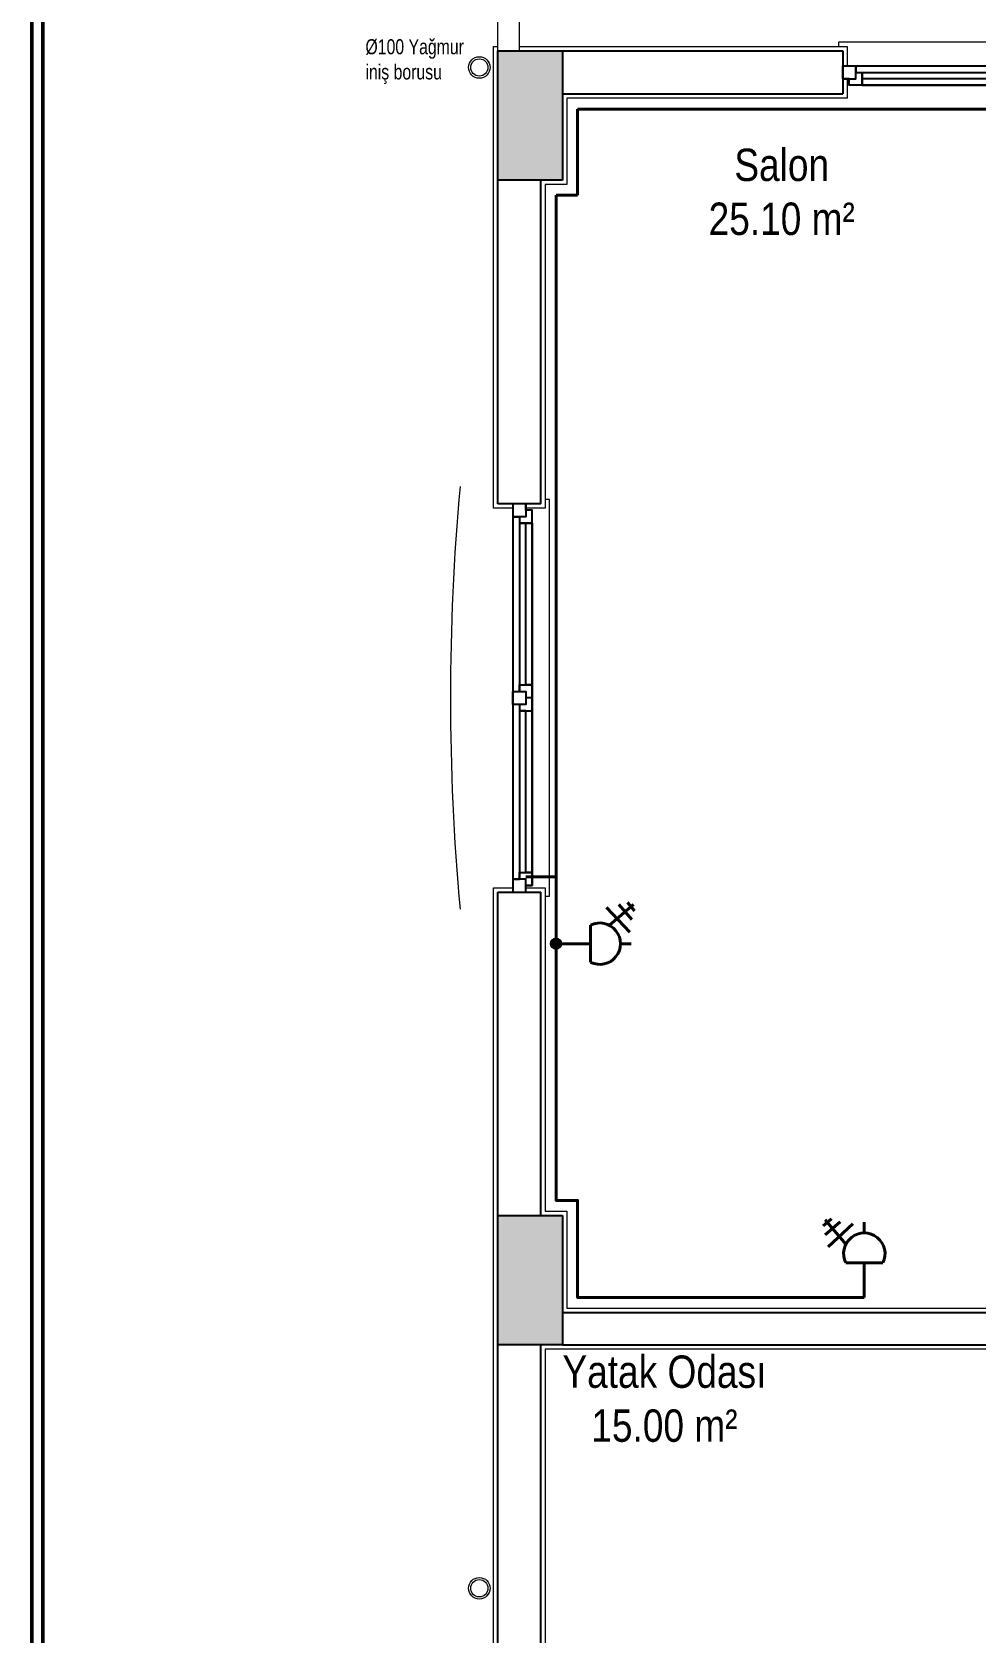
# Model space of a CAD drawing. Header units: metres. Extents: x 134072 to 172200, y 35728 to 38066.
# Drawn here: x 148134 to 148572, y 36926 to 37668 of the extents above; entities that cross this region are included whole.
import ezdxf

# ---------------------------------------------------------------- set-up
doc = ezdxf.new("R2010")
doc.units = ezdxf.units.M
for name, color, linetype, lineweight in [('Cizgi 20', 175, 'Continuous', 20), ('m_kuvvetliakım', 1, 'Continuous', 40), ('SEMBOL', 140, 'Continuous', 20), ('sıva', 145, 'Continuous', 5), ('Tarama 13', 221, 'Continuous', 13), ('Yagmur olugu', 201, 'Continuous', 15)]:
    doc.layers.add(name, color=color, linetype=linetype, lineweight=lineweight)
for name, color, linetype in [('den', 156, 'Continuous'), ('duvaR', 52, 'Continuous'), ('Kolon', 175, 'Continuous'), ('pencere', 28, 'Continuous'), ('yazı', 7, 'Continuous')]:
    doc.layers.add(name, color=color, linetype=linetype)
doc.styles.add('omr', font='ARIALN.TTF', dxfattribs={"height": 20})
doc.styles.add('ROMANT', font='arial.ttf', dxfattribs={"width": 0.75})

# ---------------------------------------------------------------- blocks, each defined once
blk = doc.blocks.new('m-priz')
at = {"layer": 'm_kuvvetliakım'}
for p, q in [((0, 13.86), (0, 18.84)), ((16.71, 7.38), (5.34, 18.11)), ((8.54, 8.68), (18.17, 19.93)), ((18.17, 13), (11.25, 19.06)), ((19.05, 17.1), (15.28, 20.4)), ((8.65, 0), (-8.65, 0))]:
    blk.add_line(p, q, dxfattribs=at)
blk.add_arc((0, 4.23), 9.63, 333.94212, 206.05788, dxfattribs=at)

msp = doc.modelspace()

# ---------------------------------------------------------------- hatches: boundary and pattern name
at = {"layer": 'SEMBOL'}
msp.add_hatch(color=1, dxfattribs=at).paths.add_polyline_path([(148374.95, 37245.11, -1), (148380.06, 37245.11, -1)])
at = {"layer": 'Tarama 13'}
h = msp.add_hatch(dxfattribs=at)
h.set_pattern_fill('ANSI33,_O', color=256, scale=2)
h.set_pattern_definition([(45, (123036.863, 22063.553), (-8.980256, 8.980256), []), (45, (123045.843, 22063.553), (-8.980256, 8.980256), [6.35, -3.175])])
h.paths.add_polyline_path([(148380.5, 37659.06), (148350.5, 37659.06), (148350.5, 37599.06), (148380.5, 37599.06)])
h.paths.add_polyline_path([(148835.5, 37659.06), (148805.5, 37659.06), (148805.5, 37599.06), (148835.5, 37599.06)])
h.paths.add_polyline_path([(149180.5, 37784.06), (149155.5, 37784.06), (149155.5, 37609.06), (149180.5, 37609.06)])
h.paths.add_polyline_path([(149795.5, 37784.06), (149770.5, 37784.06), (149770.5, 37609.06), (149795.5, 37609.06)])
h.paths.add_polyline_path([(149795.5, 37329.06), (149765.5, 37329.06), (149765.5, 37269.06), (149795.5, 37269.06)])
h.paths.add_polyline_path([(149795.5, 37084.06), (149770.5, 37084.06), (149770.5, 37009.06), (149795.5, 37009.06)])
h.paths.add_polyline_path([(149180.5, 37084.06), (149155.5, 37084.06), (149155.5, 37009.06), (149180.5, 37009.06)])
h.paths.add_polyline_path([(149180.5, 37294.06), (148950.5, 37294.06), (148950.5, 37269.06), (149180.5, 37269.06)])
h.paths.add_polyline_path([(148835.5, 37084.06), (148660.5, 37084.06), (148660.5, 37059.06), (148835.5, 37059.06)])
h.paths.add_polyline_path([(148380.5, 37119.06), (148350.5, 37119.06), (148350.5, 37059.06), (148380.5, 37059.06)])
h.paths.add_polyline_path([(149180.5, 36859.06), (149155.5, 36859.06), (149155.5, 36784.06), (149180.5, 36784.06)])
h.paths.add_polyline_path([(149180.5, 36599.06), (149150.5, 36599.06), (149150.5, 36539.06), (149180.5, 36539.06)])
h.paths.add_polyline_path([(149180.5, 36259.06), (149155.5, 36259.06), (149155.5, 36084.06), (149180.5, 36084.06)])
h.paths.add_polyline_path([(148710.5, 36214.06), (148650.5, 36214.06), (148650.5, 36184.06), (148710.5, 36184.06)])
h.paths.add_polyline_path([(148380.5, 36244.06), (148350.5, 36244.06), (148350.5, 36184.06), (148380.5, 36184.06)])
h.paths.add_polyline_path([(148380.5, 36634.06), (148350.5, 36634.06), (148350.5, 36574.06), (148380.5, 36574.06)])
h.paths.add_polyline_path([(148710.5, 36599.06), (148650.5, 36599.06), (148650.5, 36569.06), (148710.5, 36569.06)])
h.paths.add_polyline_path([(149795.5, 36599.06), (149765.5, 36599.06), (149765.5, 36539.06), (149795.5, 36539.06)])
h.paths.add_polyline_path([(149795.5, 36259.06), (149770.5, 36259.06), (149770.5, 36084.06), (149795.5, 36084.06)])
h.paths.add_polyline_path([(150175.5, 36114.06), (150115.5, 36114.06), (150115.5, 36084.06), (150175.5, 36084.06)])
h.paths.add_polyline_path([(150145.5, 36599.06), (150115.5, 36599.06), (150115.5, 36539.06), (150145.5, 36539.06)])
h.paths.add_polyline_path([(150275.5, 36809.06), (150100.5, 36809.06), (150100.5, 36784.06), (150275.5, 36784.06)])
h.paths.add_polyline_path([(149795.5, 36859.06), (149770.5, 36859.06), (149770.5, 36784.06), (149795.5, 36784.06)])
h.paths.add_polyline_path([(150665.5, 36114.06), (150605.5, 36114.06), (150605.5, 36084.06), (150665.5, 36084.06)])
h.paths.add_polyline_path([(150765.5, 36599.06), (150640.5, 36599.06), (150640.5, 36574.06), (150765.5, 36574.06)])
h.paths.add_polyline_path([(150765.5, 36964.06), (150735.5, 36964.06), (150735.5, 36904.06), (150765.5, 36904.06)])
h.paths.add_polyline_path([(150765.5, 37294.06), (150640.5, 37294.06), (150640.5, 37269.06), (150765.5, 37269.06)])
h.paths.add_polyline_path([(150145.5, 37329.06), (150115.5, 37329.06), (150115.5, 37269.06), (150145.5, 37269.06)])
h.paths.add_polyline_path([(150275.5, 37084.06), (150100.5, 37084.06), (150100.5, 37059.06), (150275.5, 37059.06)])
h.paths.add_polyline_path([(150665.5, 37784.06), (150605.5, 37784.06), (150605.5, 37754.06), (150665.5, 37754.06)])
h.paths.add_polyline_path([(150175.5, 37784.06), (150115.5, 37784.06), (150115.5, 37754.06), (150175.5, 37754.06)])

# ---------------------------------------------------------------- linework, layer by layer
at = {"lineweight": 50}
for p, q in [((148134.45, 37981.42, 127785.85), (148134.45, 35933.91, 127785.85)), ((148139.45, 37976.42, 127785.85), (148139.45, 35938.91, 127785.85))]:
    msp.add_line(p, q, dxfattribs=at)
at = {"layer": 'Cizgi 20'}
for points in [[(148350.5, 37659.06), (148350.5, 37784.06), (148825.5, 37784.06), (148825.5, 37834.06), (149163.5, 37834.06)], [(148360.5, 37659.06), (148360.5, 37774.06), (148835.5, 37774.06), (148835.5, 37824.06), (149155.5, 37824.06), (149155.5, 37784.06)]]:
    msp.add_lwpolyline(points, dxfattribs=at)
at = {"layer": 'den', "lineweight": 5}
for points in [[(148692.5, 37661.06), (148692.5, 37663.06), (148508.5, 37663.06), (148508.5, 37661.06)], [(148372.5, 37267.06), (148374.5, 37267.06), (148374.5, 37451.06), (148372.5, 37451.06)]]:
    msp.add_lwpolyline(points, dxfattribs=at)
msp.add_arc((149407.29, 37359.06), 1078.75, 174.78771, 185.21229, dxfattribs=at)
at = {"layer": 'duvaR'}
for p, q in [((148380.5, 37659.06), (148510.5, 37659.06)), ((148510.5, 37659.06), (148510.5, 37639.06)), ((148380.5, 37639.06), (148510.5, 37639.06)), ((148350.5, 37449.06), (148350.5, 37599.06)), ((148370.5, 37449.06), (148370.5, 37599.06)), ((148370.5, 37449.06), (148350.5, 37449.06)), ((148350.5, 37119.06), (148350.5, 37269.06)), ((148350.5, 37269.06), (148370.5, 37269.06)), ((148370.5, 37119.06), (148370.5, 37269.06)), ((148380.5, 37074.06), (148660.5, 37074.06)), ((148350.5, 36899.06), (148350.5, 37059.06)), ((148370.5, 36899.06), (148370.5, 37059.06)), ((148380.5, 37059.06), (148660.5, 37059.06))]:
    msp.add_line(p, q, dxfattribs=at)
at = {"layer": 'Kolon'}
for p, q in [((148350.5, 37659.06), (148380.5, 37659.06)), ((148350.5, 37599.06), (148350.5, 37659.06)), ((148380.5, 37659.06), (148380.5, 37599.06)), ((148380.5, 37599.06), (148350.5, 37599.06)), ((148350.5, 37119.06), (148380.5, 37119.06)), ((148350.5, 37059.06), (148350.5, 37119.06)), ((148380.5, 37119.06), (148380.5, 37059.06)), ((148380.5, 37059.06), (148350.5, 37059.06))]:
    msp.add_line(p, q, dxfattribs=at)
at = {"layer": 'm_kuvvetliakım'}
for p, q in [((148512.5, 37632.06), (148387.5, 37632.06)), ((148387.5, 37632.06), (148387.5, 37597.06)), ((148512.5, 37632.06), (148688.5, 37632.06)), ((148387.5, 37597.06), (148387.5, 37592.06)), ((148382.5, 37592.06), (148377.5, 37592.06)), ((148377.5, 37592.06), (148377.5, 37447.06)), ((148387.5, 37592.06), (148382.5, 37592.06)), ((148377.5, 37447.06), (148377.5, 37245.11)), ((148377.5, 37245.11), (148393.57, 37245.11)), ((148520.5, 37081.06), (148520.5, 37097.12))]:
    msp.add_line(p, q, dxfattribs=at)
msp.add_lwpolyline([(148363.5, 37276.06), (148377.5, 37276.06), (148377.5, 37126.06), (148387.5, 37126.06), (148387.5, 37081.06), (148520.5, 37081.06)], dxfattribs=at)
at = {"layer": 'pencere'}
for points in [[(148510.5, 37646.06), (148510.5, 37652.06), (148690.5, 37652.06)], [(148687.5, 37643.06), (148513.5, 37643.06), (148513.5, 37646.06), (148510.5, 37646.06), (148516.5, 37646.06), (148516.5, 37652.06), (148516.5, 37649.06), (148597.5, 37649.06)], [(148594.5, 37646.06), (148519.5, 37646.06), (148519.5, 37643.06), (148519.5, 37649.06), (148519.5, 37643.06), (148687.5, 37643.06)], [(148363.5, 37449.06), (148357.5, 37449.06), (148357.5, 37269.06), (148363.5, 37269.06), (148363.5, 37272.06), (148366.5, 37272.06), (148366.5, 37446.06), (148363.5, 37446.06), (148363.5, 37449.06), (148363.5, 37443.06), (148357.5, 37443.06), (148360.5, 37443.06), (148360.5, 37362.06), (148363.5, 37362.06), (148363.5, 37356.06), (148357.5, 37356.06), (148357.5, 37362.06), (148360.5, 37362.06), (148360.5, 37365.06), (148366.5, 37365.06), (148363.5, 37365.06), (148363.5, 37440.06), (148366.5, 37440.06), (148360.5, 37440.06), (148366.5, 37440.06), (148366.5, 37272.06), (148363.5, 37272.06), (148363.5, 37275.06), (148357.5, 37275.06), (148360.5, 37275.06), (148360.5, 37278.06), (148366.5, 37278.06), (148363.5, 37278.06), (148363.5, 37353.06), (148366.5, 37353.06), (148366.5, 37359.06), (148363.5, 37359.06), (148363.5, 37356.06), (148360.5, 37356.06), (148360.5, 37353.06), (148363.5, 37353.06), (148360.5, 37353.06), (148360.5, 37275.06)]]:
    msp.add_lwpolyline(points, dxfattribs=at)
at = {"layer": 'SEMBOL', "color": 1}
msp.add_circle((148377.5, 37245.11), 2.55, dxfattribs=at)
at = {"layer": 'sıva'}
for p, q in [((148512.5, 37646.06), (148512.5, 37637.06)), ((148512.5, 37637.06), (148382.5, 37637.06)), ((148382.5, 37637.06), (148382.5, 37597.06)), ((148382.5, 37597.06), (148372.5, 37597.06)), ((148372.5, 37597.06), (148372.5, 37447.06)), ((148372.5, 37447.06), (148363.5, 37447.06)), ((148380.5, 37057.06), (148372.5, 37057.06)), ((148372.5, 37057.06), (148372.5, 36897.06)), ((148660.5, 37057.06), (148380.5, 37057.06))]:
    msp.add_line(p, q, dxfattribs=at)
for points in [[(148357.5, 37447.06), (148348.5, 37447.06), (148348.5, 37599.06), (148348.5, 37661.06), (148350.5, 37661.06)], [(148360.5, 37661.06), (148380.5, 37661.06), (148512.5, 37661.06), (148512.5, 37652.06)], [(148357.5, 36897.06), (148348.5, 36897.06), (148348.5, 37059.06), (148348.5, 37119.06), (148348.5, 37271.06), (148357.5, 37271.06)], [(148363.5, 37271.06), (148372.5, 37271.06), (148372.5, 37121.06), (148382.5, 37121.06), (148382.5, 37076.06), (148658.5, 37076.06), (148658.5, 37086.06), (148793.5, 37086.06), (148793.5, 37106.06), (148818.5, 37106.06)]]:
    msp.add_lwpolyline(points, dxfattribs=at)
at = {"layer": 'Yagmur olugu'}
for centre, radius in [((148341.94, 37651.34), 5), ((148341.94, 37651.34), 4), ((148341.94, 36946.26), 5), ((148341.94, 36946.26), 4)]:
    msp.add_circle(centre, radius, dxfattribs=at)

# ---------------------------------------------------------------- block references
at = {"layer": 'm_kuvvetliakım', "xscale": -1, "rotation": 270}
msp.add_blockref('m-priz', (148393.57, 37245.11), dxfattribs=at)
at = {"layer": 'm_kuvvetliakım', "xscale": -1}
msp.add_blockref('m-priz', (148520.5, 37097.12), dxfattribs=at)

# ---------------------------------------------------------------- texts
at = {"layer": 'Yagmur olugu', "insert": (148289.12, 37664.45), "char_height": 7, "width": 70.2447, "attachment_point": 1, "style": 'ROMANT'}
msp.add_mtext('%%C100 Yağmur \\Piniş borusu', dxfattribs=at)
at = {"layer": 'yazı', "lineweight": 20, "char_height": 15, "width": 139.1913, "attachment_point": 2, "style": 'omr'}
for s, insert in [('Salon\\P25.10 m²', (148482.19, 37613.7)), ('Yatak Odası\\P15.00 m²', (148427.78, 37054.19))]:
    msp.add_mtext(s, dxfattribs=dict(at, insert=insert))

doc.saveas('drawing.dxf')
